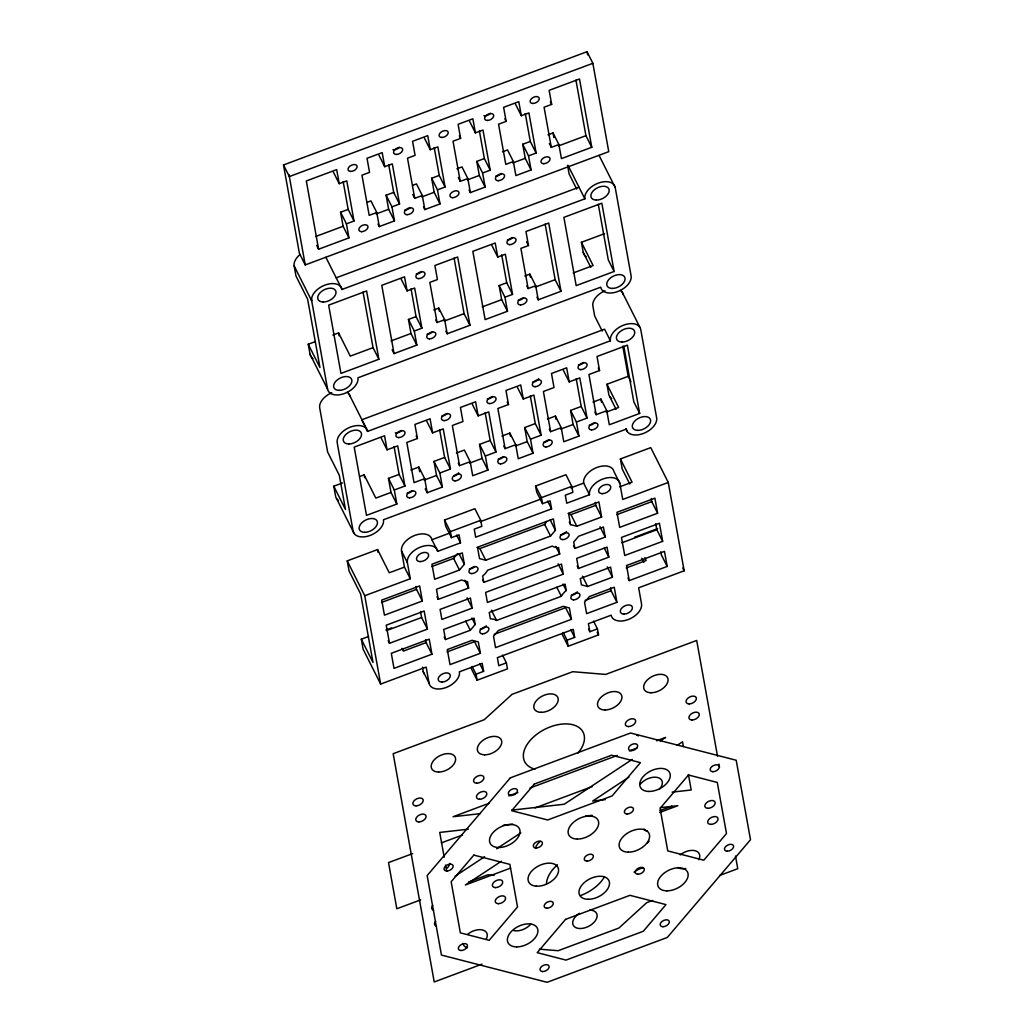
<?xml version="1.0" encoding="UTF-8"?>
<svg xmlns="http://www.w3.org/2000/svg" width="1034" height="1034" viewBox="0 0 1034 1034"><rect width="100%" height="100%" fill="white"/><g stroke="black" fill="none" stroke-linecap="round" stroke-linejoin="round"><path stroke-width="1.5" d="M431.747 566.58L453.616 558.412L457.558 553.591M459.458 570.031L464.356 564.28L462.301 552.893L431.953 564.215L434.668 579.273L459.458 570.031L453.616 558.412M470.302 630.262L475.188 624.51L474.05 618.151L443.689 629.473L445.499 639.516L470.302 630.262L465.752 621.227M477.126 547.425L479.905 548.602L544.672 524.432L546.715 521.459M550.515 536.051L555.413 530.3L553.358 518.913L477.488 547.232L479.53 558.618L485.747 560.221L550.515 536.051L544.672 524.432M455.089 876.186L484.597 856.734M496.669 848.772L520.813 832.861M632.213 759.408L564.215 804.245L511.817 810.126M660.222 740.951L665.56 737.436L656.512 740.809M501.374 861.244L465.365 884.975L510.576 868.108M628.892 777.18L592.676 801.053L605.381 799.618M677.167 745.346L682.53 741.805L683.371 746.47M283.497 164.962L587.028 51.7L592.857 63.307L608.755 151.662L305.237 264.924L299.395 253.304L283.497 164.962L289.339 176.568L592.857 63.307M333.362 172.071L339.204 183.677L346.791 180.847L354.016 221.005L346.429 223.835L348.949 237.885L318.601 249.22L316.65 245.342M378.883 155.074L384.726 166.694L392.313 163.863L399.538 204.021L391.951 206.852L394.484 220.901L379.31 226.562L378.005 223.99M424.418 138.091L430.26 149.697L437.847 146.867L445.072 187.025L437.485 189.855L440.006 203.918L424.832 209.579L423.539 206.994M469.061 190.01L470.367 192.583L485.153 187.064L482.619 173.014L490.206 170.183L482.981 130.025L475.394 132.856L472.861 118.807L458.088 124.313L460.608 138.375L453.021 141.206L460.246 181.364L467.833 178.533L461.991 166.913L456.938 168.8M513.368 161.537L515.888 175.599L531.075 169.938L528.542 155.875L536.129 153.045L528.904 112.887L521.317 115.718L518.784 101.668L503.61 107.329L506.143 121.379L498.556 124.222L505.781 164.367L513.368 161.537L507.526 149.93L502.459 151.817M558.89 144.553L561.423 158.603L591.771 147.28L579.492 79.011L549.144 90.346L551.665 104.395L544.078 107.226L551.303 147.384L558.89 144.553L553.048 132.947L547.994 134.834M348.949 237.885L343.107 226.278L340.587 212.228L348.174 209.398L343.172 181.596M367.148 202.315L370.935 200.893L376.777 212.513L379.31 226.562M394.484 220.901L388.642 209.295L386.109 195.232L393.696 192.402L388.706 164.6M412.669 185.319L416.469 183.91L422.311 195.516L424.832 209.579M440.006 203.918L434.177 192.298L431.643 178.249L439.23 175.418L434.228 147.616M485.153 187.064L479.311 175.457L476.777 161.407L484.364 158.577L479.362 130.775M531.075 169.938L525.233 158.318L522.7 144.269L530.287 141.438L525.285 113.637M376.777 212.513L369.19 215.343L361.965 175.185L369.552 172.355L367.018 158.292L382.205 152.631L384.726 166.694M412.773 194.482L414.724 198.347L422.311 195.516M315.654 236.528L343.107 226.278M376.221 213.922L388.642 209.295M421.756 196.938L434.177 192.298M467.484 179.877L479.311 175.457M512.812 162.958L525.233 158.318M558.476 145.923L585.929 135.674L575.938 80.109M336.192 277.823L579.014 187.219M300.183 254.403A16.363 9.939 -26.7 0 0 294.16 265.932L311.673 300.765A16.363 9.939 -26.7 0 1 325.051 285.061A16.363 9.939 -26.7 0 1 342.034 289.442L584.856 198.825A16.363 9.939 -26.7 0 1 598.221 183.134A16.363 9.939 -26.7 0 1 615.204 187.503L631.102 275.845A16.363 9.939 -26.7 0 1 617.725 291.549A16.363 9.939 -26.7 0 1 600.741 287.181L357.932 377.785A16.363 9.939 -26.7 0 1 344.555 393.489A16.363 9.939 -26.7 0 1 327.571 389.107L310.058 354.274L308.248 344.244L315.473 341.543M401.231 279.27L407.073 290.877L414.66 288.047L421.885 328.205L414.298 331.035L416.831 345.097L394.057 353.589L392.119 349.725M497.742 257.052L505.329 254.222L512.554 294.38L504.967 297.21L507.487 311.26L485.114 319.609L472.835 251.34L495.208 242.99L497.742 257.052L491.9 245.433M536.943 297.21L538.236 299.795L560.997 291.291L548.718 223.034L525.957 231.526L528.477 245.575L520.89 248.406L528.115 288.564L535.702 285.733L529.873 274.126L524.807 276.013M332.819 335.068L338.596 332.909L350.28 356.135L373.041 347.644L363.05 292.079M590.789 267.367L583.228 252.348L581.418 242.305L604.541 233.671M416.831 345.097L410.989 333.478L408.456 319.428L416.043 316.598L411.041 288.796M433.75 309.993L438.804 308.106L444.646 319.713L447.179 333.775L469.94 325.271L457.661 257.001L434.9 265.505L437.421 279.555L429.834 282.385L437.059 322.543L444.646 319.713M507.487 311.26L501.658 299.653L499.125 285.591L506.712 282.76L501.71 254.959M391.072 340.91L410.989 333.478M444.181 321.096L464.098 313.664L454.107 258.099M482.258 306.891L501.658 299.653M535.237 287.116L555.155 279.684L545.164 224.12M573.185 272.963L593.102 265.531L581.418 242.305M378.883 359.25L340.949 373.416L328.657 305.146L366.605 290.981L378.883 359.25L373.041 347.644M614.118 271.477L576.171 285.63L563.892 217.36L601.84 203.207L614.118 271.477L608.276 259.857L598.285 204.293M367.574 431.398L610.396 340.793A16.363 9.939 -26.7 0 1 623.76 325.09A16.363 9.939 -26.7 0 1 640.744 329.471L656.642 417.814A16.363 9.939 -26.7 0 1 643.264 433.517A16.363 9.939 -26.7 0 1 626.281 429.136L383.472 519.753A16.363 9.939 -26.7 0 1 370.094 535.457A16.363 9.939 -26.7 0 1 353.111 531.075L337.213 442.733A16.363 9.939 -26.7 0 1 350.591 427.029A16.363 9.939 -26.7 0 1 367.574 431.398L361.732 419.791L604.554 329.187L610.396 340.793M387.078 449.829L397.702 445.874L404.927 486.032L394.303 489.987L396.836 504.049L366.488 515.371L354.197 447.102L384.558 435.779L387.078 449.829L381.249 438.222M425.245 488.849L427.184 492.714L442.371 487.053L439.838 473.003L450.462 469.035L443.237 428.877L432.613 432.845L430.079 418.796L414.905 424.457L417.439 438.506L406.814 442.474L414.039 482.632L424.664 478.664L418.822 467.058L410.847 470.031M472.305 404.242L478.135 415.862L488.759 411.894L495.984 452.052L485.36 456.007L487.893 470.069L472.719 475.73L470.186 461.681L464.344 450.061L456.382 453.034M515.72 444.685L518.241 458.747L533.027 453.228L530.507 439.166L541.131 435.211L533.906 395.053L523.282 399.008L520.748 384.958L505.962 390.477L508.495 404.527L497.871 408.495L505.096 448.653L515.72 444.685L509.878 433.078L501.917 436.051M563.362 370.262L569.204 381.882L579.828 377.914L587.041 418.072L576.429 422.04L578.95 436.089L563.776 441.751L561.242 427.701L555.413 416.082L547.438 419.054M606.777 410.705L609.31 424.767L639.658 413.432L627.38 345.175L597.019 356.497L599.552 370.547L588.928 374.515L596.153 414.673L606.777 410.705L600.935 399.098L592.973 402.071M338.532 500.495A16.363 9.939 -26.7 0 1 335.598 496.242L333.788 486.2L342.461 482.968M359.806 476.493L364.136 474.877L375.82 498.104L390.994 492.43L388.474 478.38L399.085 474.412L394.083 446.61M611.701 398.568A16.363 9.939 -26.7 0 1 608.768 394.303L606.958 384.26L628.207 376.337L622.778 346.17M442.371 487.053L436.529 475.446L433.996 461.397L444.62 457.429L439.618 429.627M487.893 470.069L482.051 458.45L479.53 444.4L490.155 440.432L485.153 412.631M533.027 453.228L527.198 441.608L524.665 427.559L535.289 423.591L530.287 395.789M578.95 436.089L573.107 424.483L570.587 410.42L581.211 406.452L576.209 378.664M458.269 463.064L459.561 465.636L470.186 461.681M549.325 429.084L550.618 431.656L561.242 427.701M424.108 480.073L436.529 475.446M469.643 463.09L482.051 458.45M515.359 446.029L527.198 441.608M560.699 429.11L573.107 424.483M606.221 412.127L618.642 407.486L606.958 384.26M502.485 655.117L506.389 662.859L507.461 668.882L477.113 680.217L476.028 674.194L483.615 671.363L482.18 663.324L459.406 671.816A16.363 9.939 -26.7 0 1 446.042 687.52A16.363 9.939 -26.7 0 1 429.058 683.151L426.163 667.085L380.641 684.069L364.743 595.726L410.278 578.743L407.383 562.677A16.363 9.939 -26.7 0 1 420.748 546.973A16.363 9.939 -26.7 0 1 437.731 551.355L460.505 542.85L459.057 534.824L451.47 537.654L445.628 526.048L444.542 520.024L474.89 508.689L480.732 520.309L481.818 526.332L474.231 529.162L475.679 537.189L551.561 508.87L550.114 500.844L542.527 503.674L536.685 492.068L535.599 486.045L565.96 474.709L571.789 486.329L572.875 492.352L565.288 495.183L566.735 503.209L589.496 494.717A16.363 9.939 -26.7 0 1 602.874 479.013A16.363 9.939 -26.7 0 1 619.857 483.395L622.739 499.461L668.274 482.464L650.748 447.632L620.4 458.954L622.209 468.997L629.758 484.028M368.543 636.505L361.318 639.193L372.99 662.419L360.711 594.149L349.027 570.936L347.23 560.893L377.578 549.571L389.262 572.784L404.436 567.123L401.541 551.057A16.363 9.939 -26.7 0 1 414.918 535.366A16.363 9.939 -26.7 0 1 431.902 539.735L450.397 532.833M451.47 537.654L450.385 531.631L480.732 520.309M542.527 503.674L541.441 497.651L571.789 486.329M480.254 521.692L541.26 498.931M570.858 487.88L583.654 483.111A16.363 9.939 -26.7 0 1 597.032 467.407A16.363 9.939 -26.7 0 1 614.015 471.775L619.857 483.395M619.663 486.807L632.071 482.18L620.4 458.954M568.183 513.446L570.962 514.622L595.765 505.368L595.222 502.356M576.804 526.241L601.607 516.987L598.893 501.929L568.545 513.252L570.587 524.639L576.804 526.241L570.962 514.622M381.52 602.46L416.534 589.393L415.991 586.381M616.742 514.686L651.769 501.619L651.226 498.608M422.376 601L384.441 615.165L381.727 600.108L419.662 585.942L422.376 601L416.534 589.393M657.611 513.226L619.663 527.379L616.962 512.321L654.897 498.168L657.611 513.226L651.769 501.619M438.274 599.358L468.622 588.036L467.484 581.664L461.267 580.061L436.464 589.315L438.274 599.358L436.981 596.773M483.809 582.362L559.691 554.056L558.541 547.684A16.363 9.939 -26.7 0 1 552.324 546.081L487.557 570.251A16.363 9.939 -26.7 0 1 482.658 576.003L483.809 582.362L482.503 579.79M574.865 548.395L605.213 537.06L603.404 527.03L578.613 536.271L573.715 542.023L574.865 548.395L573.56 545.81M385.889 630.029L391.666 627.871M634.488 537.266L657.611 528.632M386.574 630.572L421.588 617.505L420.515 611.482M621.809 542.798L656.823 529.731L655.737 523.695M472.241 608.108L441.893 619.431L440.083 609.401L470.431 598.066L472.241 608.108L467.045 597.794M563.297 574.129L487.415 602.447L485.605 592.404L561.488 564.086L563.297 574.129L558.101 563.814M578.471 568.467L608.832 557.145L607.023 547.102L576.662 558.425L578.471 568.467L577.179 565.882M389.495 643.277L427.43 629.111L424.186 611.042L386.238 625.195L389.495 643.277L388.189 640.692M662.665 541.338L624.73 555.491L621.473 537.422L659.421 523.269L662.665 541.338L656.823 529.731M425.569 639.594L426.111 642.605L403.35 651.097L401.967 648.37M626.242 567.924L646.16 560.493L644.789 557.753M496.578 620.452L561.359 596.282A16.363 9.939 -26.7 0 1 566.244 590.53L565.107 584.171L489.224 612.49L490.362 618.849A16.363 9.939 -26.7 0 1 496.578 620.452L491.396 610.125M587.635 586.472L612.438 577.218L610.629 567.175L580.281 578.51L581.431 584.869L587.635 586.472L582.452 576.158M431.953 654.212L394.006 668.365L391.304 653.307L429.239 639.154L431.953 654.212L426.111 642.605M629.241 580.591L667.176 566.438L664.474 551.38L626.526 565.533L629.241 580.591L627.948 578.006M447.063 651.924L474.528 641.675L480.371 653.281L450.01 664.616L447.308 649.559L472.099 640.304L478.315 641.907L480.371 653.281M494.162 634.346L565.585 607.695L571.427 619.314L495.544 647.62L493.502 636.233L498.388 630.494L563.155 606.325L569.372 607.927L571.427 619.314M585.102 600.418L611.12 590.711L610.577 587.7M668.274 482.464L684.159 570.807L638.637 587.803L641.519 603.869A16.363 9.939 -26.7 0 1 628.155 619.56A16.363 9.939 -26.7 0 1 611.172 615.191L588.411 623.683L589.858 631.709L597.445 628.879L593.542 621.137M616.949 602.318L586.601 613.64L584.559 602.266L589.445 596.515L614.248 587.26L616.949 602.318L611.12 590.711M506.389 662.859L498.789 665.689L497.354 657.663L573.237 629.344L574.671 637.383L567.084 640.214L568.17 646.237L598.531 634.902L597.445 628.879M489.25 803.224L453.086 816.718L480.073 813.68M508.844 795.909L517.879 792.535M529.938 788.037L617.337 755.427M629.396 750.93L636.918 748.112M412.682 853.58L388.526 862.589L396.823 908.77L420.709 899.864M441.376 842.878L462.508 834.981M534.992 807.942L592.379 786.525M468.48 882.041L487.88 874.803L494.149 875.32M660.054 810.553L671.997 806.093M659.757 812.44L677.839 805.693L660.377 807.657M481.999 964.14L434.228 981.964L393.166 753.708L484.222 719.729L512.05 694.344L572.758 671.699L605.64 674.426L696.696 640.447L717.506 756.164M652.674 900.459L646.702 902.682L618.875 928.067L558.166 950.711L539.386 949.16M719.845 875.384L737.759 868.702L735.471 856.023M672.139 792.134L691.203 789.989L688.411 774.453M468.324 829.203L439.721 832.422L444.193 857.289M503.287 825.287L512.825 824.214M585.761 816.033L592.107 815.322M599.087 155.462L615.204 187.503M585.929 135.674L591.771 147.28M550.372 101.81L551.665 104.395M568.015 165.362L584.856 198.825M576.701 189.067L569.139 174.035L567.588 165.427M549.364 143.519L551.303 147.384M622.235 292.221L639.762 327.067M515.475 104.111L521.317 115.718M530.287 141.438L536.129 153.045M522.7 144.269L528.542 155.875M504.838 118.807L506.143 121.379M628.207 376.337L630.96 381.804M602.24 331.022L594.679 316.003L592.87 305.961A16.363 9.939 -26.7 0 1 604.929 290.787M639.658 413.432L633.816 401.825L623.825 346.261M555.155 279.684L560.997 291.291M598.259 367.975L599.552 370.547M609.75 396.707L616.057 409.244M625.867 428.761L627.276 431.54M469.552 121.249L475.394 132.856M526.539 241.71L528.477 245.575M484.364 158.577L490.206 170.183M682.763 568.028L684.159 570.807M476.777 161.407L482.619 173.014M459.316 135.79L460.608 138.375M594.86 412.088L596.153 414.673M526.823 285.991L528.115 288.564M667.176 566.438L661.346 554.819L660.804 551.807M581.211 406.452L587.041 418.072M458.295 177.486L460.246 181.364M506.712 282.76L512.554 294.38M570.587 410.42L576.429 422.04M641.791 558.231L643.846 562.328M499.125 285.591L504.967 297.21M439.23 175.418L445.072 187.025M431.643 178.249L437.485 189.855M595.765 505.368L601.607 516.987M583.654 483.111L589.496 494.717M600.017 526.745L605.213 537.06M604.283 548.11L608.832 557.145M517.439 387.401L523.282 399.008M535.289 423.591L541.131 435.211M607.242 566.903L612.438 577.218M524.665 427.559L530.507 439.166M569.295 522.054L570.587 524.639M464.098 313.664L469.94 325.271M507.19 401.955L508.495 404.527M393.696 192.402L399.538 204.021M547.671 501.141L551.561 508.87M535.599 486.045L541.441 497.651M550.217 519.973L555.413 530.3M386.109 195.232L391.951 206.852M555.788 546.314L559.691 554.056M503.791 446.068L505.096 448.653M445.874 331.19L447.179 333.775M597.225 632.33L598.531 634.902M435.766 319.971L437.059 322.543M588.553 629.137L589.858 631.709M563 584.081L566.244 590.53M490.155 440.432L495.984 452.052M556.809 587.247L561.359 596.282M416.043 316.598L421.885 328.205M479.53 444.4L485.36 456.007M570.781 629.641L574.671 637.383M408.456 319.428L414.298 331.035M563.194 632.472L567.084 640.214M562.328 634.617L568.17 646.237M348.174 209.398L354.016 221.005M340.587 212.228L346.429 223.835M426.771 421.239L432.613 432.845M444.62 457.429L450.462 469.035M479.905 548.602L485.747 560.221M433.996 461.397L439.838 473.003M416.133 435.921L417.439 438.506M325.891 257.337L342.034 289.442M456.601 535.108L460.505 542.85M444.542 520.024L450.385 531.631M459.161 553.953L464.356 564.28M464.731 580.294L468.622 588.036M471.943 618.061L475.188 624.51M399.085 474.412L404.927 486.032M431.902 539.735L437.731 551.355M349.065 394.161L366.592 428.994M388.474 478.38L394.303 489.987M479.724 663.621L483.615 671.363M390.994 492.43L396.836 504.049M472.137 666.452L476.028 674.194M308.248 344.244L319.933 367.458L307.641 299.201L295.97 275.975L294.16 265.932M471.271 668.597L477.113 680.217M401.541 551.057L407.383 562.677M444.206 636.931L445.499 639.516M404.436 567.123L410.278 578.743M421.588 617.505L427.43 629.111M333.788 486.2L345.472 509.426L339.32 475.291L327.649 452.065L319.7 407.9A16.363 9.939 -26.7 0 1 331.759 392.726M336.58 498.647L354.093 533.479M422.428 667.15L423.216 671.531L429.058 683.151M347.23 560.893L364.743 595.726M380.641 684.069L363.115 649.236L361.318 639.193M718.94 764.087L719.509 767.254M587.028 51.7L587.596 54.854M553.048 132.947L553.901 137.625M600.935 399.098L601.504 402.226M569.204 381.882L566.671 367.82L551.497 373.481L554.017 387.543L543.393 391.498L550.618 431.656M535.702 285.733L538.236 299.795M529.873 274.126L530.429 277.241M555.413 416.082L555.969 419.209M467.833 178.533L470.367 192.583M509.878 433.078L510.434 436.193M430.26 149.697L427.727 135.648L412.553 141.309L415.086 155.358L407.499 158.189L414.724 198.347M478.135 415.862L475.614 401.799L460.44 407.461L462.961 421.523L452.336 425.478L459.561 465.636M438.804 308.106L439.372 311.221M407.073 290.877L404.54 276.828L381.779 285.319L394.057 353.589M424.664 478.664L427.184 492.714M418.822 467.058L419.662 471.737M339.204 183.677L336.67 169.628L306.322 180.95L318.601 249.22M445.589 865.057L446.701 871.274M338.596 332.909L339.113 335.779M364.136 474.877L364.653 477.747M377.578 549.571L378.095 552.44M288.977 174.565L305.237 264.924M311.324 298.761L327.571 389.107M640.524 783.927A13.093 7.949 -26.7 0 1 657.689 777.516A13.093 7.949 -26.7 0 1 659.731 788.877M535.405 848.423A13.093 7.949 -26.7 0 1 540.187 841.43M449.764 863.39A13.093 7.949 -26.7 0 1 447.27 868.159M433.608 910.127A5.558 3.373 -26.7 0 1 432.742 905.293M436.49 926.18A5.558 3.373 -26.7 0 1 435.624 921.359M467.743 934.18A13.093 7.949 -26.7 0 1 482.632 929.993A13.093 7.949 -26.7 0 1 486.303 938.962M467.497 947.751A13.093 7.949 -26.7 0 1 462.922 943.409M680.204 854.898A13.093 7.949 -26.7 0 1 695.094 850.711A13.093 7.949 -26.7 0 1 698.764 859.681M685.788 868.521A13.093 7.949 -26.7 0 1 677.735 867.526M589.729 910.088A13.093 7.949 -26.7 0 1 594.731 921.527A13.093 7.949 -26.7 0 1 575.563 927.511A13.093 7.949 -26.7 0 1 579.402 913.306M530.804 924.137A13.093 7.949 -26.7 0 1 513.639 930.535M634.075 872.114A13.093 7.949 -26.7 0 1 643.135 867.875M647.4 843.085A5.558 3.373 -26.7 0 1 649.068 841.133M647.245 830.987A5.558 3.373 -26.7 0 1 644.13 828.984M636.608 734.941A5.558 3.373 -26.7 0 1 638.224 735.975M534.992 769.167A32.726 19.879 -26.7 0 1 529.886 740.771A32.726 19.879 -26.7 0 1 572.81 724.744A32.726 19.879 -26.7 0 1 577.916 753.14M604.451 876.884A32.726 19.879 -26.7 0 1 580.63 895.534M546.456 884.07A32.726 19.879 -26.7 0 1 557.468 864.786M490.426 113.288A4.911 2.986 -26.7 0 1 483.99 115.692M501.257 173.531A4.911 2.986 -26.7 0 1 495.855 176.051M399.37 147.267A4.911 2.986 -26.7 0 1 392.933 149.671M410.201 207.511A4.911 2.986 -26.7 0 1 404.798 210.031M312.992 358.539A16.363 9.939 -26.7 0 1 310.058 354.274M586.162 256.6A16.363 9.939 -26.7 0 1 583.228 252.348M432.548 331.694A4.911 2.986 -26.7 0 1 427.132 334.228M421.704 271.464A4.911 2.986 -26.7 0 1 416.301 273.997M523.605 297.727A4.911 2.986 -26.7 0 1 518.189 300.248M512.761 237.484A4.911 2.986 -26.7 0 1 507.358 240.017M620.284 290.373A16.363 9.939 -26.7 0 1 623.231 294.638M347.114 392.313A16.363 9.939 -26.7 0 1 350.048 396.565M401.722 430.415A4.911 2.986 -26.7 0 1 395.285 432.819M492.779 396.436A4.911 2.986 -26.7 0 1 487.363 398.969M583.835 362.456A4.911 2.986 -26.7 0 1 578.42 364.989M412.553 490.646A4.911 2.986 -26.7 0 1 407.15 493.179M503.61 456.679A4.911 2.986 -26.7 0 1 498.207 459.199M594.666 422.699A4.911 2.986 -26.7 0 1 589.264 425.22M458.695 472.771A4.911 2.986 -26.7 0 1 453.823 476.079M447.244 413.432A4.911 2.986 -26.7 0 1 441.841 415.952M548.951 439.76A4.911 2.986 -26.7 0 1 543.535 442.281M538.727 378.625A4.911 2.986 -26.7 0 1 532.704 382.05M424.198 673.935A16.363 9.939 -26.7 0 1 423.216 671.531M566.438 531.554A4.911 2.986 -26.7 0 1 560.428 534.979M577.282 591.784A4.911 2.986 -26.7 0 1 571.259 595.209M474.774 566.425A4.911 2.986 -26.7 0 1 469.358 568.958M486.226 625.764A4.911 2.986 -26.7 0 1 480.203 629.189M510.331 777.852L427.145 875.565L441.44 955.067L547.115 982.3L667.305 937.45L750.503 839.737L736.195 760.236L630.52 733.003L510.331 777.852M473.843 855.105L451.16 881.756L460.35 932.862L489.172 940.294L517.53 906.973L509.865 864.385L473.843 855.105M534.358 784.043L511.662 810.695L547.684 819.975L612.076 795.947L640.434 762.64L611.624 755.208L534.358 784.043M565.572 919.355L537.202 952.663L566.025 960.095L643.29 931.259L665.974 904.608L629.952 895.328L565.572 919.355M688.476 775.009L660.054 808.381L667.77 850.917L703.792 860.198L726.488 833.559L717.286 782.441L688.476 775.009M546.908 908.214A4.911 2.986 -26.7 0 0 553.268 903.057A4.911 2.986 -26.7 0 0 545.965 903.005A4.911 2.986 -26.7 0 0 546.908 908.214M516.612 946.898A16.363 9.939 -26.7 0 0 537.822 929.708A16.363 9.939 -26.7 0 0 513.484 929.514A16.363 9.939 -26.7 0 0 516.612 946.898M666.852 890.843A16.363 9.939 -26.7 0 0 688.062 873.652A16.363 9.939 -26.7 0 0 663.725 873.446A16.363 9.939 -26.7 0 0 666.852 890.843M648.977 791.449A16.363 9.939 -26.7 0 0 670.174 774.272A16.363 9.939 -26.7 0 0 645.849 774.065A16.363 9.939 -26.7 0 0 648.977 791.449M498.737 847.518A16.363 9.939 -26.7 0 0 519.934 830.328A16.363 9.939 -26.7 0 0 495.609 830.134A16.363 9.939 -26.7 0 0 498.737 847.518M542.76 971.559A4.911 2.986 -26.7 0 0 549.119 966.402A4.911 2.986 -26.7 0 0 541.816 966.338A4.911 2.986 -26.7 0 0 542.76 971.559M461.099 950.517A4.911 2.986 -26.7 0 0 467.458 945.36A4.911 2.986 -26.7 0 0 460.156 945.296A4.911 2.986 -26.7 0 0 461.099 950.517M446.791 871.016A4.911 2.986 -26.7 0 0 453.151 865.859A4.911 2.986 -26.7 0 0 445.861 865.794A4.911 2.986 -26.7 0 0 446.791 871.016M511.08 795.508A4.911 2.986 -26.7 0 0 517.439 790.351A4.911 2.986 -26.7 0 0 510.15 790.286A4.911 2.986 -26.7 0 0 511.08 795.508M712.93 771.7A4.911 2.986 -26.7 0 0 719.289 766.543A4.911 2.986 -26.7 0 0 711.987 766.491A4.911 2.986 -26.7 0 0 712.93 771.7M727.238 851.215A4.911 2.986 -26.7 0 0 733.597 846.058A4.911 2.986 -26.7 0 0 726.295 845.993A4.911 2.986 -26.7 0 0 727.238 851.215M662.949 926.71A4.911 2.986 -26.7 0 0 669.308 921.553A4.911 2.986 -26.7 0 0 662.006 921.488A4.911 2.986 -26.7 0 0 662.949 926.71M631.27 750.658A4.911 2.986 -26.7 0 0 637.629 745.501A4.911 2.986 -26.7 0 0 630.339 745.436A4.911 2.986 -26.7 0 0 631.27 750.658M587.015 861.115A4.911 2.986 -26.7 0 0 593.374 855.958A4.911 2.986 -26.7 0 0 586.071 855.894A4.911 2.986 -26.7 0 0 587.015 861.115M637.965 874.234A4.911 2.986 -26.7 0 0 644.324 869.077A4.911 2.986 -26.7 0 0 637.022 869.025A4.911 2.986 -26.7 0 0 637.965 874.234M627.121 814.004A4.911 2.986 -26.7 0 0 633.48 808.846A4.911 2.986 -26.7 0 0 626.19 808.782A4.911 2.986 -26.7 0 0 627.121 814.004M536.064 847.983A4.911 2.986 -26.7 0 0 542.423 842.826A4.911 2.986 -26.7 0 0 535.134 842.762A4.911 2.986 -26.7 0 0 536.064 847.983M536.245 886.151A16.363 9.939 -26.7 0 0 558.567 869.775A16.363 9.939 -26.7 0 0 535.082 868.082A16.363 9.939 -26.7 0 0 536.245 886.151M628.323 852.158A16.363 9.939 -26.7 0 0 649.52 834.968A16.363 9.939 -26.7 0 0 625.195 834.774A16.363 9.939 -26.7 0 0 628.323 852.158M588.217 899.296A16.363 9.939 -26.7 0 0 609.414 882.105A16.363 9.939 -26.7 0 0 585.089 881.912A16.363 9.939 -26.7 0 0 588.217 899.296M577.373 839.065A16.363 9.939 -26.7 0 0 598.583 821.875A16.363 9.939 -26.7 0 0 574.245 821.668A16.363 9.939 -26.7 0 0 577.373 839.065M418.873 821.914A5.558 3.373 -26.7 0 0 426.086 816.072A5.558 3.373 -26.7 0 0 417.814 816.007A5.558 3.373 -26.7 0 0 418.873 821.914M707.941 808.329A5.558 3.373 -26.7 0 0 715.153 802.487A5.558 3.373 -26.7 0 0 706.881 802.423A5.558 3.373 -26.7 0 0 707.941 808.329M692.056 719.987A5.558 3.373 -26.7 0 0 699.255 714.145A5.558 3.373 -26.7 0 0 690.983 714.067A5.558 3.373 -26.7 0 0 692.056 719.987M415.991 805.861A5.558 3.373 -26.7 0 0 423.203 800.006A5.558 3.373 -26.7 0 0 414.931 799.941A5.558 3.373 -26.7 0 0 415.991 805.861M710.836 824.395A5.558 3.373 -26.7 0 0 718.048 818.553A5.558 3.373 -26.7 0 0 709.776 818.476A5.558 3.373 -26.7 0 0 710.836 824.395M689.161 703.921A5.558 3.373 -26.7 0 0 696.373 698.079A5.558 3.373 -26.7 0 0 688.101 698.015A5.558 3.373 -26.7 0 0 689.161 703.921M438.571 772.036A13.093 7.949 -26.7 0 0 455.529 758.297A13.093 7.949 -26.7 0 0 436.064 758.129A13.093 7.949 -26.7 0 0 438.571 772.036M651.045 692.754A13.093 7.949 -26.7 0 0 668.003 679.002A13.093 7.949 -26.7 0 0 648.538 678.847A13.093 7.949 -26.7 0 0 651.045 692.754M541.196 712.323A13.093 7.949 -26.7 0 0 558.153 698.57A13.093 7.949 -26.7 0 0 538.688 698.415A13.093 7.949 -26.7 0 0 541.196 712.323M484.713 754.82A13.093 7.949 -26.7 0 0 501.671 741.068A13.093 7.949 -26.7 0 0 482.206 740.913A13.093 7.949 -26.7 0 0 484.713 754.82M604.903 709.97A13.093 7.949 -26.7 0 0 621.861 696.218A13.093 7.949 -26.7 0 0 602.395 696.063A13.093 7.949 -26.7 0 0 604.903 709.97M498.362 903.677A5.558 3.373 -26.7 0 0 505.574 897.835A5.558 3.373 -26.7 0 0 497.302 897.758A5.558 3.373 -26.7 0 0 498.362 903.677M479.582 799.269A5.558 3.373 -26.7 0 0 486.794 793.427A5.558 3.373 -26.7 0 0 478.522 793.349A5.558 3.373 -26.7 0 0 479.582 799.269M476.7 783.203A5.558 3.373 -26.7 0 0 483.899 777.361A5.558 3.373 -26.7 0 0 475.627 777.297A5.558 3.373 -26.7 0 0 476.7 783.203M628.452 726.579A5.558 3.373 -26.7 0 0 635.664 720.724A5.558 3.373 -26.7 0 0 627.392 720.659A5.558 3.373 -26.7 0 0 628.452 726.579M495.48 887.611A5.558 3.373 -26.7 0 0 502.692 881.769A5.558 3.373 -26.7 0 0 494.42 881.705A5.558 3.373 -26.7 0 0 495.48 887.611M441.815 137.457A4.911 2.986 -26.7 0 0 448.187 132.3A4.911 2.986 -26.7 0 0 440.885 132.236A4.911 2.986 -26.7 0 0 441.815 137.457M532.885 103.478A4.911 2.986 -26.7 0 0 539.244 98.32A4.911 2.986 -26.7 0 0 531.941 98.256A4.911 2.986 -26.7 0 0 532.885 103.478M350.759 171.437A4.911 2.986 -26.7 0 0 357.118 166.28A4.911 2.986 -26.7 0 0 349.828 166.215A4.911 2.986 -26.7 0 0 350.759 171.437M452.659 197.688A4.911 2.986 -26.7 0 0 459.018 192.531A4.911 2.986 -26.7 0 0 451.716 192.479A4.911 2.986 -26.7 0 0 452.659 197.688M487.35 120.461A4.911 2.986 -26.7 0 0 493.709 115.304A4.911 2.986 -26.7 0 0 486.407 115.252A4.911 2.986 -26.7 0 0 487.35 120.461M498.181 180.704A4.911 2.986 -26.7 0 0 504.553 175.547A4.911 2.986 -26.7 0 0 497.251 175.483A4.911 2.986 -26.7 0 0 498.181 180.704M361.603 231.668A4.911 2.986 -26.7 0 0 367.962 226.511A4.911 2.986 -26.7 0 0 360.659 226.459A4.911 2.986 -26.7 0 0 361.603 231.668M396.293 154.441A4.911 2.986 -26.7 0 0 402.653 149.284A4.911 2.986 -26.7 0 0 395.35 149.232A4.911 2.986 -26.7 0 0 396.293 154.441M407.125 214.684A4.911 2.986 -26.7 0 0 413.484 209.527A4.911 2.986 -26.7 0 0 406.194 209.463A4.911 2.986 -26.7 0 0 407.125 214.684M543.716 163.708A4.911 2.986 -26.7 0 0 550.075 158.551A4.911 2.986 -26.7 0 0 542.772 158.499A4.911 2.986 -26.7 0 0 543.716 163.708M520.529 304.901A4.911 2.986 -26.7 0 0 526.888 299.744A4.911 2.986 -26.7 0 0 519.585 299.679A4.911 2.986 -26.7 0 0 520.529 304.901M429.472 338.868A4.911 2.986 -26.7 0 0 435.831 333.724A4.911 2.986 -26.7 0 0 428.528 333.659A4.911 2.986 -26.7 0 0 429.472 338.868M418.641 278.637A4.911 2.986 -26.7 0 0 425 273.48A4.911 2.986 -26.7 0 0 417.697 273.415A4.911 2.986 -26.7 0 0 418.641 278.637M509.697 244.657A4.911 2.986 -26.7 0 0 516.056 239.5A4.911 2.986 -26.7 0 0 508.754 239.449A4.911 2.986 -26.7 0 0 509.697 244.657M596.411 200.079A9.823 5.958 -26.7 0 0 609.129 189.765A9.823 5.958 -26.7 0 0 594.537 189.649A9.823 5.958 -26.7 0 0 596.411 200.079M612.309 288.434A9.823 5.958 -26.7 0 0 625.027 278.12A9.823 5.958 -26.7 0 0 610.435 277.991A9.823 5.958 -26.7 0 0 612.309 288.434M339.139 390.361A9.823 5.958 -26.7 0 0 351.857 380.047A9.823 5.958 -26.7 0 0 337.265 379.93A9.823 5.958 -26.7 0 0 339.139 390.361M323.241 302.018A9.823 5.958 -26.7 0 0 335.96 291.704A9.823 5.958 -26.7 0 0 321.367 291.588A9.823 5.958 -26.7 0 0 323.241 302.018M398.646 437.589A4.911 2.986 -26.7 0 0 405.005 432.432A4.911 2.986 -26.7 0 0 397.702 432.367A4.911 2.986 -26.7 0 0 398.646 437.589M489.702 403.609A4.911 2.986 -26.7 0 0 496.062 398.452A4.911 2.986 -26.7 0 0 488.759 398.4A4.911 2.986 -26.7 0 0 489.702 403.609M580.759 369.629A4.911 2.986 -26.7 0 0 587.118 364.472A4.911 2.986 -26.7 0 0 579.828 364.42A4.911 2.986 -26.7 0 0 580.759 369.629M409.477 497.819A4.911 2.986 -26.7 0 0 415.849 492.662A4.911 2.986 -26.7 0 0 408.546 492.611A4.911 2.986 -26.7 0 0 409.477 497.819M500.546 463.852A4.911 2.986 -26.7 0 0 506.906 458.695A4.911 2.986 -26.7 0 0 499.603 458.631A4.911 2.986 -26.7 0 0 500.546 463.852M591.603 429.873A4.911 2.986 -26.7 0 0 597.962 424.716A4.911 2.986 -26.7 0 0 590.66 424.651A4.911 2.986 -26.7 0 0 591.603 429.873M348.781 443.987A9.823 5.958 -26.7 0 0 361.499 433.673A9.823 5.958 -26.7 0 0 346.907 433.543A9.823 5.958 -26.7 0 0 348.781 443.987M621.951 342.047A9.823 5.958 -26.7 0 0 634.669 331.733A9.823 5.958 -26.7 0 0 620.077 331.617A9.823 5.958 -26.7 0 0 621.951 342.047M364.679 532.329A9.823 5.958 -26.7 0 0 377.397 522.015A9.823 5.958 -26.7 0 0 362.792 521.899A9.823 5.958 -26.7 0 0 364.679 532.329M637.849 430.39A9.823 5.958 -26.7 0 0 650.567 420.075A9.823 5.958 -26.7 0 0 635.975 419.959A9.823 5.958 -26.7 0 0 637.849 430.39M455.012 480.836A4.911 2.986 -26.7 0 0 461.371 475.679A4.911 2.986 -26.7 0 0 454.068 475.614A4.911 2.986 -26.7 0 0 455.012 480.836M444.181 420.605A4.911 2.986 -26.7 0 0 450.54 415.448A4.911 2.986 -26.7 0 0 443.237 415.384A4.911 2.986 -26.7 0 0 444.181 420.605M545.874 446.934A4.911 2.986 -26.7 0 0 552.234 441.776A4.911 2.986 -26.7 0 0 544.931 441.712A4.911 2.986 -26.7 0 0 545.874 446.934M535.043 386.69A4.911 2.986 -26.7 0 0 541.402 381.533A4.911 2.986 -26.7 0 0 534.1 381.481A4.911 2.986 -26.7 0 0 535.043 386.69M420.153 561.617A6.54 3.981 -26.7 0 0 428.632 554.741A6.54 3.981 -26.7 0 0 418.899 554.663A6.54 3.981 -26.7 0 0 420.153 561.617M602.266 493.67A6.54 3.981 -26.7 0 0 610.745 486.794A6.54 3.981 -26.7 0 0 601.013 486.704A6.54 3.981 -26.7 0 0 602.266 493.67M441.828 682.091A6.54 3.981 -26.7 0 0 450.307 675.215A6.54 3.981 -26.7 0 0 440.574 675.137A6.54 3.981 -26.7 0 0 441.828 682.091M623.941 614.131A6.54 3.981 -26.7 0 0 632.42 607.255A6.54 3.981 -26.7 0 0 622.688 607.178A6.54 3.981 -26.7 0 0 623.941 614.131M562.755 539.619A4.911 2.986 -26.7 0 0 569.114 534.462A4.911 2.986 -26.7 0 0 561.824 534.397A4.911 2.986 -26.7 0 0 562.755 539.619M471.698 573.599A4.911 2.986 -26.7 0 0 478.057 568.442A4.911 2.986 -26.7 0 0 470.767 568.377A4.911 2.986 -26.7 0 0 471.698 573.599M482.542 633.829A4.911 2.986 -26.7 0 0 488.901 628.672A4.911 2.986 -26.7 0 0 481.598 628.62A4.911 2.986 -26.7 0 0 482.542 633.829M573.599 599.849A4.911 2.986 -26.7 0 0 579.958 594.705A4.911 2.986 -26.7 0 0 572.655 594.64A4.911 2.986 -26.7 0 0 573.599 599.849"/></g></svg>
